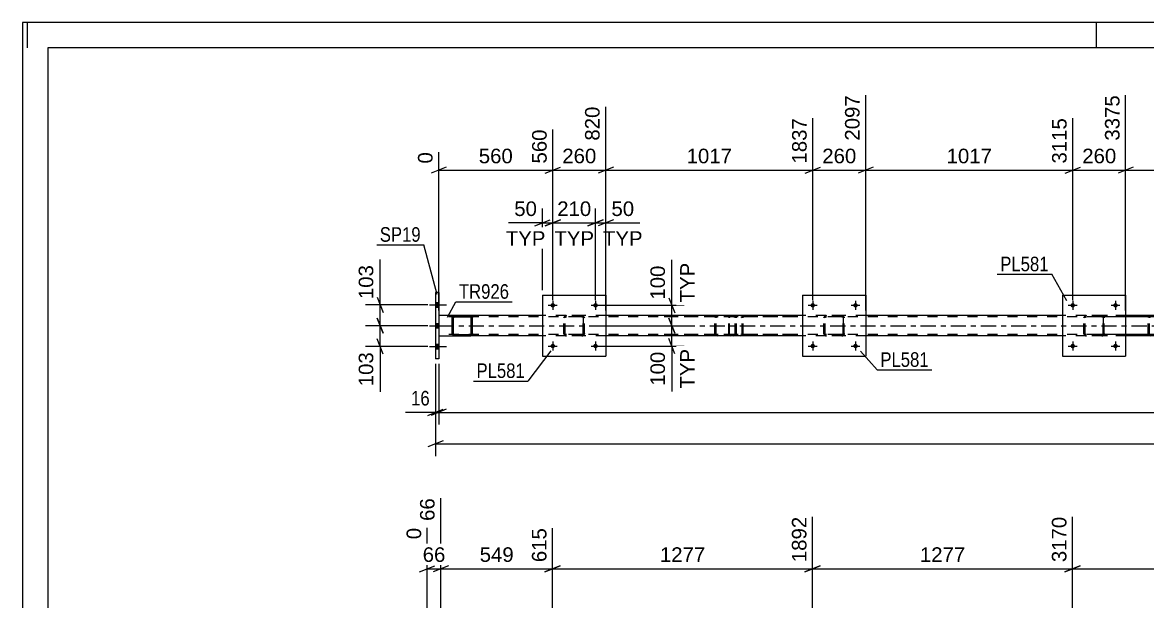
# Model space of a CAD drawing. Header units: millimetres. Extents: x 0 to 841, y 0 to 594.
# Drawn here: x 0 to 221, y 480.2 to 594 of the extents above; entities that cross this region are included whole.
import ezdxf

# ---------------------------------------------------------------- set-up
doc = ezdxf.new("R2010")
doc.units = ezdxf.units.MM
doc.linetypes.add('DXK_LINE_DOT2', pattern=[3.9198, 1.9599, -1.9599])
doc.linetypes.add('DXK_LINE_DOT3', pattern=[5.9187, 2.979, -0.9799, 0.9799, -0.9799])
doc.styles.add('Arial', font='arial.ttf', dxfattribs={"height": 0.2})
doc.styles.add('Arial Narrow', font='ARIALN.TTF', dxfattribs={"height": 0.2})

# ---------------------------------------------------------------- blocks, each defined once
blk = doc.blocks.new('Unknown-717034235-1133 - 15993')
at = {"color": 5, "linetype": 'Continuous'}
for p, q in [((841, 594), (0, 594)), ((0, 594), (0, 0)), ((1, 589), (1, 594)), ((211, 589), (211, 594)), ((836, 589), (5, 589)), ((5, 589), (5, 5))]:
    blk.add_line(p, q, dxfattribs=at)
blk = doc.blocks.new('Bolt-717034235-5384 - 5378')
at = {"linetype": 'Continuous'}
for points in [[(206.79, 538.43, -1), (205.91, 538.43, -1)], [(215.19, 538.43, -1), (214.31, 538.43, -1)]]:
    blk.add_hatch(color=1, dxfattribs=at).paths.add_polyline_path(points)
at = {"color": 1, "linetype": 'Continuous'}
for p, q in [((205.47, 538.43), (207.23, 538.43)), ((206.35, 539.31), (206.35, 537.55)), ((213.87, 538.43), (215.63, 538.43)), ((214.75, 539.31), (214.75, 537.55))]:
    blk.add_line(p, q, dxfattribs=at)
blk = doc.blocks.new('Bolt-717034235-5380 - 5378')
at = {"linetype": 'Continuous'}
for points in [[(104.63, 538.43, -1), (103.75, 538.43, -1)], [(113.03, 538.43, -1), (112.15, 538.43, -1)]]:
    blk.add_hatch(color=1, dxfattribs=at).paths.add_polyline_path(points)
at = {"color": 1, "linetype": 'Continuous'}
for p, q in [((103.31, 538.43), (105.07, 538.43)), ((104.19, 539.31), (104.19, 537.55)), ((111.71, 538.43), (113.47, 538.43)), ((112.59, 539.31), (112.59, 537.55))]:
    blk.add_line(p, q, dxfattribs=at)
blk = doc.blocks.new('Bolt-717034235-5381 - 5378')
at = {"linetype": 'Continuous'}
for points in [[(104.63, 530.43, -1), (103.75, 530.43, -1)], [(113.03, 530.43, -1), (112.15, 530.43, -1)]]:
    blk.add_hatch(color=1, dxfattribs=at).paths.add_polyline_path(points)
at = {"color": 1, "linetype": 'Continuous'}
for p, q in [((104.19, 531.31), (104.19, 529.55)), ((112.59, 531.31), (112.59, 529.55)), ((103.31, 530.43), (105.07, 530.43)), ((111.71, 530.43), (113.47, 530.43))]:
    blk.add_line(p, q, dxfattribs=at)
blk = doc.blocks.new('Bolt-717034235-5382 - 5378')
at = {"linetype": 'Continuous'}
for points in [[(155.71, 538.43, -1), (154.83, 538.43, -1)], [(164.11, 538.43, -1), (163.23, 538.43, -1)]]:
    blk.add_hatch(color=1, dxfattribs=at).paths.add_polyline_path(points)
at = {"color": 1, "linetype": 'Continuous'}
for p, q in [((154.39, 538.43), (156.15, 538.43)), ((155.27, 539.31), (155.27, 537.55)), ((162.79, 538.43), (164.55, 538.43)), ((163.67, 539.31), (163.67, 537.55))]:
    blk.add_line(p, q, dxfattribs=at)
blk = doc.blocks.new('Bolt-717034235-5383 - 5378')
at = {"linetype": 'Continuous'}
for points in [[(155.71, 530.43, -1), (154.83, 530.43, -1)], [(164.11, 530.43, -1), (163.23, 530.43, -1)]]:
    blk.add_hatch(color=1, dxfattribs=at).paths.add_polyline_path(points)
at = {"color": 1, "linetype": 'Continuous'}
for p, q in [((155.27, 531.31), (155.27, 529.55)), ((163.67, 531.31), (163.67, 529.55)), ((154.39, 530.43), (156.15, 530.43)), ((162.79, 530.43), (164.55, 530.43))]:
    blk.add_line(p, q, dxfattribs=at)
blk = doc.blocks.new('Bolt-717034235-5385 - 5378')
at = {"linetype": 'Continuous'}
for points in [[(206.79, 530.43, -1), (205.91, 530.43, -1)], [(215.19, 530.43, -1), (214.31, 530.43, -1)]]:
    blk.add_hatch(color=1, dxfattribs=at).paths.add_polyline_path(points)
at = {"color": 1, "linetype": 'Continuous'}
for p, q in [((206.35, 531.31), (206.35, 529.55)), ((214.75, 531.31), (214.75, 529.55)), ((205.47, 530.43), (207.23, 530.43)), ((213.87, 530.43), (215.63, 530.43))]:
    blk.add_line(p, q, dxfattribs=at)
blk = doc.blocks.new('Part-717034235-5410 - 5378')
at = {"color": 2, "linetype": 'Continuous'}
for p, q in [((84.45, 536.13), (84.42, 535.95)), ((84.42, 532.91), (84.42, 535.95)), ((84.68, 536.04), (84.66, 535.95)), ((84.66, 532.91), (84.66, 535.95)), ((84.68, 536.04), (84.73, 536.12)), ((84.9, 536.43), (84.71, 536.39)), ((84.73, 536.12), (84.81, 536.17)), ((84.81, 536.17), (84.9, 536.19)), ((84.9, 536.43), (87.94, 536.43)), ((84.9, 536.43), (84.9, 536.43)), ((84.9, 536.19), (87.94, 536.19)), ((84.9, 536.19), (84.9, 536.19)), ((87.94, 536.43), (87.94, 536.43)), ((88.12, 536.39), (87.94, 536.43)), ((87.94, 536.19), (87.94, 536.19)), ((87.94, 536.19), (88.03, 536.17)), ((88.11, 536.12), (88.03, 536.17)), ((88.16, 536.04), (88.11, 536.12)), ((88.16, 536.04), (88.18, 535.95)), ((88.18, 532.91), (88.18, 535.95)), ((88.42, 535.95), (88.38, 536.13)), ((88.42, 532.91), (88.42, 535.95)), ((84.42, 532.91), (84.45, 532.72)), ((84.68, 532.82), (84.66, 532.91)), ((84.73, 532.74), (84.68, 532.82)), ((84.81, 532.69), (84.73, 532.74)), ((88.11, 532.74), (88.03, 532.69)), ((88.16, 532.82), (88.11, 532.74)), ((88.18, 532.91), (88.16, 532.82)), ((88.38, 532.72), (88.42, 532.91)), ((84.71, 532.46), (84.9, 532.43)), ((84.9, 532.67), (84.81, 532.69)), ((84.9, 532.67), (87.94, 532.67)), ((84.9, 532.67), (84.9, 532.67)), ((84.9, 532.43), (87.94, 532.43)), ((84.9, 532.43), (84.9, 532.43)), ((88.03, 532.69), (87.94, 532.67)), ((87.94, 532.67), (87.94, 532.67)), ((87.94, 532.43), (88.12, 532.46)), ((87.94, 532.43), (87.94, 532.43))]:
    blk.add_line(p, q, dxfattribs=at)
at = {"color": 7, "linetype": 'DXK_LINE_DOT2'}
for p, q in [((84.42, 535.95), (84.45, 536.13)), ((84.68, 536.04), (84.68, 536.04)), ((84.68, 536.04), (84.68, 536.04)), ((84.71, 536.39), (84.9, 536.43)), ((84.81, 536.17), (84.73, 536.12)), ((84.73, 536.12), (84.73, 536.12)), ((84.9, 536.19), (84.81, 536.17)), ((84.9, 536.43), (87.94, 536.43)), ((87.94, 536.19), (84.9, 536.19)), ((87.94, 536.43), (88.12, 536.39)), ((87.94, 536.19), (88.03, 536.17)), ((88.03, 536.17), (88.03, 536.17)), ((88.11, 536.12), (88.11, 536.12)), ((88.16, 536.04), (88.16, 536.04)), ((88.38, 536.13), (88.42, 535.95)), ((84.45, 532.72), (84.42, 532.91)), ((84.66, 532.91), (84.66, 532.91)), ((88.03, 532.69), (88.11, 532.74)), ((88.16, 532.82), (88.16, 532.82)), ((88.18, 532.91), (88.18, 532.91)), ((88.42, 532.91), (88.38, 532.72)), ((84.9, 532.43), (84.71, 532.46)), ((84.81, 532.69), (84.9, 532.67)), ((84.9, 532.67), (87.94, 532.67)), ((84.9, 532.43), (87.94, 532.43)), ((87.94, 532.67), (88.03, 532.69)), ((88.12, 532.46), (87.94, 532.43))]:
    blk.add_line(p, q, dxfattribs=at)
at = {"color": 2, "linetype": 'Continuous'}
for centre, start, end in [((84.9, 535.95), 112.5001, 157.5001), ((87.94, 535.95), 22.5001, 67.5001), ((84.9, 532.91), 202.5001, 247.5001), ((87.94, 532.91), 292.5001, 337.5001)]:
    blk.add_arc(centre, 0.48, start, end, dxfattribs=at)
at = {"color": 7, "linetype": 'DXK_LINE_DOT2'}
for centre, start, end in [((84.9, 535.95), 112.5001, 157.5001), ((87.94, 535.95), 22.5001, 67.5001), ((84.9, 532.91), 202.5001, 247.5001), ((87.94, 532.91), 292.5001, 337.5001)]:
    blk.add_arc(centre, 0.48, start, end, dxfattribs=at)
blk = doc.blocks.new('Part-717034235-5415 - 5378')
at = {"color": 2, "linetype": 'Continuous'}
for p, q in [((102.19, 540.43), (102.19, 528.43)), ((102.19, 540.43), (114.59, 540.43)), ((114.59, 540.43), (114.59, 528.43)), ((102.19, 528.43), (114.59, 528.43))]:
    blk.add_line(p, q, dxfattribs=at)
blk = doc.blocks.new('Part-717034235-5418 - 5378')
at = {"color": 7, "linetype": 'DXK_LINE_DOT2'}
for p, q in [((106.39, 535.95), (106.43, 536.13)), ((106.43, 536.13), (106.39, 535.95)), ((106.39, 532.91), (106.39, 535.95)), ((106.39, 532.91), (106.39, 535.95)), ((106.63, 535.95), (106.65, 536.04)), ((106.63, 532.91), (106.63, 535.95)), ((106.63, 532.91), (106.63, 535.95)), ((106.65, 536.04), (106.7, 536.12)), ((106.69, 536.39), (106.87, 536.43)), ((106.87, 536.43), (106.69, 536.39)), ((106.7, 536.12), (106.78, 536.17)), ((106.78, 536.17), (106.87, 536.19)), ((109.91, 536.43), (106.87, 536.43)), ((109.91, 536.19), (106.87, 536.19)), ((109.91, 536.43), (110.1, 536.39)), ((110.1, 536.39), (109.91, 536.43)), ((109.91, 536.19), (110.01, 536.17)), ((110.01, 536.17), (110.08, 536.12)), ((110.08, 536.12), (110.14, 536.04)), ((110.14, 536.04), (110.15, 535.95)), ((110.15, 532.91), (110.15, 535.95)), ((110.15, 535.95), (110.15, 532.91)), ((110.36, 536.13), (110.39, 535.95)), ((110.39, 535.95), (110.36, 536.13)), ((110.39, 532.91), (110.39, 535.95)), ((110.39, 532.91), (110.39, 535.95)), ((106.43, 532.72), (106.39, 532.91)), ((106.39, 532.91), (106.43, 532.72)), ((106.65, 532.82), (106.63, 532.91)), ((106.7, 532.74), (106.65, 532.82)), ((106.78, 532.69), (106.7, 532.74)), ((110.08, 532.74), (110.01, 532.69)), ((110.14, 532.82), (110.08, 532.74)), ((110.15, 532.91), (110.14, 532.82)), ((110.39, 532.91), (110.36, 532.72)), ((110.36, 532.72), (110.39, 532.91)), ((106.87, 532.43), (106.69, 532.46)), ((106.69, 532.46), (106.87, 532.43)), ((106.87, 532.67), (106.78, 532.69)), ((109.91, 532.67), (106.87, 532.67)), ((109.91, 532.43), (106.87, 532.43)), ((110.01, 532.69), (109.91, 532.67)), ((110.1, 532.46), (109.91, 532.43)), ((109.91, 532.43), (110.1, 532.46))]:
    blk.add_line(p, q, dxfattribs=at)
at = {"color": 7, "linetype": 'DXK_LINE_DOT3'}
blk.add_line((108.39, 534.43), (108.39, 534.43), dxfattribs=at)
at = {"color": 7, "linetype": 'DXK_LINE_DOT2'}
for centre, start, end in [((106.87, 535.95), 112.5, 157.5), ((106.87, 535.95), 112.5, 157.5), ((109.91, 535.95), 22.5, 67.5), ((109.91, 535.95), 22.5, 67.5), ((106.87, 532.91), 202.5, 247.5), ((106.87, 532.91), 202.5, 247.5), ((109.91, 532.91), 292.5, 337.5), ((109.91, 532.91), 292.5, 337.5)]:
    blk.add_arc(centre, 0.48, start, end, dxfattribs=at)
blk = doc.blocks.new('Part-717034235-5423 - 5378')
at = {"color": 2, "linetype": 'Continuous'}
for p, q in [((153.27, 540.43), (153.27, 528.43)), ((153.27, 540.43), (165.67, 540.43)), ((165.67, 540.43), (165.67, 528.43)), ((153.27, 528.43), (165.67, 528.43))]:
    blk.add_line(p, q, dxfattribs=at)
blk = doc.blocks.new('Part-717034235-5426 - 5378')
at = {"color": 7, "linetype": 'DXK_LINE_DOT2'}
for p, q in [((157.47, 535.95), (157.51, 536.13)), ((157.51, 536.13), (157.47, 535.95)), ((157.47, 532.91), (157.47, 535.95)), ((157.47, 532.91), (157.47, 535.95)), ((157.71, 535.95), (157.73, 536.04)), ((157.71, 532.91), (157.71, 535.95)), ((157.71, 532.91), (157.71, 535.95)), ((157.73, 536.04), (157.78, 536.12)), ((157.77, 536.39), (157.95, 536.43)), ((157.95, 536.43), (157.77, 536.39)), ((157.78, 536.12), (157.86, 536.17)), ((157.86, 536.17), (157.95, 536.19)), ((160.99, 536.43), (157.95, 536.43)), ((160.99, 536.19), (157.95, 536.19)), ((160.99, 536.43), (161.18, 536.39)), ((161.18, 536.39), (160.99, 536.43)), ((160.99, 536.19), (161.09, 536.17)), ((161.09, 536.17), (161.16, 536.12)), ((161.16, 536.12), (161.22, 536.04)), ((161.22, 536.04), (161.23, 535.95)), ((161.23, 532.91), (161.23, 535.95)), ((161.23, 535.95), (161.23, 532.91)), ((161.44, 536.13), (161.47, 535.95)), ((161.47, 535.95), (161.44, 536.13)), ((161.47, 532.91), (161.47, 535.95)), ((161.47, 532.91), (161.47, 535.95)), ((157.51, 532.72), (157.47, 532.91)), ((157.47, 532.91), (157.51, 532.72)), ((157.73, 532.82), (157.71, 532.91)), ((157.78, 532.74), (157.73, 532.82)), ((157.86, 532.69), (157.78, 532.74)), ((161.16, 532.74), (161.09, 532.69)), ((161.22, 532.82), (161.16, 532.74)), ((161.23, 532.91), (161.22, 532.82)), ((161.47, 532.91), (161.44, 532.72)), ((161.44, 532.72), (161.47, 532.91)), ((157.95, 532.43), (157.77, 532.46)), ((157.77, 532.46), (157.95, 532.43)), ((157.95, 532.67), (157.86, 532.69)), ((160.99, 532.67), (157.95, 532.67)), ((160.99, 532.43), (157.95, 532.43)), ((161.09, 532.69), (160.99, 532.67)), ((161.18, 532.46), (160.99, 532.43)), ((160.99, 532.43), (161.18, 532.46))]:
    blk.add_line(p, q, dxfattribs=at)
at = {"color": 7, "linetype": 'DXK_LINE_DOT3'}
blk.add_line((159.47, 534.43), (159.47, 534.43), dxfattribs=at)
at = {"color": 7, "linetype": 'DXK_LINE_DOT2'}
for centre, start, end in [((157.95, 535.95), 112.5, 157.5), ((157.95, 535.95), 112.5, 157.5), ((160.99, 535.95), 22.5, 67.5), ((160.99, 535.95), 22.5, 67.5), ((157.95, 532.91), 202.5, 247.5), ((157.95, 532.91), 202.5, 247.5), ((160.99, 532.91), 292.5, 337.5), ((160.99, 532.91), 292.5, 337.5)]:
    blk.add_arc(centre, 0.48, start, end, dxfattribs=at)
blk = doc.blocks.new('Part-717034235-5431 - 5378')
at = {"color": 2, "linetype": 'Continuous'}
for p, q in [((204.35, 540.43), (204.35, 528.43)), ((204.35, 540.43), (216.75, 540.43)), ((216.75, 540.43), (216.75, 528.43)), ((204.35, 528.43), (216.75, 528.43))]:
    blk.add_line(p, q, dxfattribs=at)
blk = doc.blocks.new('Part-717034235-5434 - 5378')
at = {"color": 7, "linetype": 'DXK_LINE_DOT2'}
for p, q in [((208.55, 535.95), (208.59, 536.13)), ((208.59, 536.13), (208.55, 535.95)), ((208.55, 532.91), (208.55, 535.95)), ((208.55, 532.91), (208.55, 535.95)), ((208.79, 535.95), (208.81, 536.04)), ((208.79, 532.91), (208.79, 535.95)), ((208.79, 532.91), (208.79, 535.95)), ((208.81, 536.04), (208.87, 536.12)), ((208.85, 536.39), (209.03, 536.43)), ((209.03, 536.43), (208.85, 536.39)), ((208.87, 536.12), (208.94, 536.17)), ((208.94, 536.17), (209.03, 536.19)), ((212.07, 536.43), (209.03, 536.43)), ((212.07, 536.19), (209.03, 536.19)), ((212.07, 536.43), (212.26, 536.39)), ((212.26, 536.39), (212.07, 536.43)), ((212.07, 536.19), (212.17, 536.17)), ((212.17, 536.17), (212.24, 536.12)), ((212.24, 536.12), (212.3, 536.04)), ((212.3, 536.04), (212.31, 535.95)), ((212.31, 532.91), (212.31, 535.95)), ((212.31, 535.95), (212.31, 532.91)), ((212.52, 536.13), (212.55, 535.95)), ((212.55, 535.95), (212.52, 536.13)), ((212.55, 532.91), (212.55, 535.95)), ((212.55, 532.91), (212.55, 535.95)), ((208.59, 532.72), (208.55, 532.91)), ((208.55, 532.91), (208.59, 532.72)), ((208.81, 532.82), (208.79, 532.91)), ((208.87, 532.74), (208.81, 532.82)), ((208.94, 532.69), (208.87, 532.74)), ((212.24, 532.74), (212.17, 532.69)), ((212.3, 532.82), (212.24, 532.74)), ((212.31, 532.91), (212.3, 532.82)), ((212.55, 532.91), (212.52, 532.72)), ((212.52, 532.72), (212.55, 532.91)), ((209.03, 532.43), (208.85, 532.46)), ((208.85, 532.46), (209.03, 532.43)), ((209.03, 532.67), (208.94, 532.69)), ((212.07, 532.67), (209.03, 532.67)), ((212.07, 532.43), (209.03, 532.43)), ((212.17, 532.69), (212.07, 532.67)), ((212.26, 532.46), (212.07, 532.43)), ((212.07, 532.43), (212.26, 532.46))]:
    blk.add_line(p, q, dxfattribs=at)
at = {"color": 7, "linetype": 'DXK_LINE_DOT3'}
blk.add_line((210.55, 534.43), (210.55, 534.43), dxfattribs=at)
at = {"color": 7, "linetype": 'DXK_LINE_DOT2'}
for centre, start, end in [((209.03, 535.95), 112.5, 157.5), ((209.03, 535.95), 112.5, 157.5), ((212.07, 535.95), 22.5, 67.5), ((212.07, 535.95), 22.5, 67.5), ((209.03, 532.91), 202.5, 247.5), ((209.03, 532.91), 202.5, 247.5), ((212.07, 532.91), 292.5, 337.5), ((212.07, 532.91), 292.5, 337.5)]:
    blk.add_arc(centre, 0.48, start, end, dxfattribs=at)
blk = doc.blocks.new('Part-717034235-5538 - 5378')
at = {"color": 7, "linetype": 'DXK_LINE_DOT2'}
for p, q in [((224.92, 536.43), (209.79, 536.43)), ((224.92, 536.19), (209.79, 536.19)), ((221.21, 536.12), (221.18, 535.95)), ((221.18, 532.91), (221.18, 535.95)), ((221.22, 536.13), (221.21, 536.12)), ((221.43, 535.95), (221.45, 536.04)), ((221.43, 532.91), (221.43, 535.95)), ((221.45, 536.04), (221.51, 536.12)), ((221.69, 536.43), (221.49, 536.39)), ((221.51, 536.12), (221.59, 536.17)), ((221.59, 536.17), (221.69, 536.19)), ((225.12, 536.39), (224.92, 536.43)), ((224.92, 536.19), (225.02, 536.17)), ((225.02, 536.17), (225.11, 536.12)), ((225.11, 536.12), (225.16, 536.04)), ((225.16, 536.04), (225.18, 535.95)), ((225.18, 532.91), (225.18, 535.95)), ((225.4, 536.12), (225.4, 536.13)), ((225.44, 535.95), (225.4, 536.12)), ((225.44, 532.91), (225.44, 535.95)), ((221.18, 532.91), (221.22, 532.73)), ((221.45, 532.82), (221.43, 532.91)), ((221.51, 532.74), (221.45, 532.82)), ((221.59, 532.69), (221.51, 532.74)), ((225.11, 532.74), (225.02, 532.69)), ((225.16, 532.82), (225.11, 532.74)), ((225.18, 532.91), (225.16, 532.82)), ((225.4, 532.73), (225.44, 532.91)), ((224.92, 532.67), (209.79, 532.67)), ((224.92, 532.43), (209.79, 532.43)), ((221.49, 532.47), (221.69, 532.43)), ((221.69, 532.67), (221.59, 532.69)), ((225.02, 532.69), (224.92, 532.67)), ((224.92, 532.43), (225.12, 532.47))]:
    blk.add_line(p, q, dxfattribs=at)
for centre, start, end in [((221.67, 535.93), 110.7583, 155.68), ((224.94, 535.93), 24.32, 69.2417), ((221.67, 532.93), 204.32, 249.2417), ((224.94, 532.93), 290.7583, 335.68)]:
    blk.add_arc(centre, 0.496, start, end, dxfattribs=at)
blk = doc.blocks.new('Part-717034235-5561 - 5378')
at = {"color": 7, "linetype": 'DXK_LINE_DOT2'}
for p, q in [((138.77, 536.13), (138.75, 535.95)), ((138.75, 532.91), (138.75, 535.95)), ((138.83, 536.29), (138.77, 536.13)), ((138.92, 536.39), (138.83, 536.29)), ((138.89, 535.95), (138.9, 536.04)), ((138.89, 532.91), (138.89, 535.95)), ((138.9, 536.04), (138.93, 536.12)), ((139.02, 536.43), (138.92, 536.39)), ((138.93, 536.12), (138.97, 536.17)), ((138.97, 536.17), (139.02, 536.19)), ((151.31, 536.43), (139.02, 536.43)), ((151.31, 536.19), (139.02, 536.19)), ((140.3, 536.43), (140.3, 536.19)), ((141.31, 536.39), (141.12, 536.43)), ((141.12, 536.19), (141.21, 536.17)), ((141.21, 536.17), (141.29, 536.12)), ((141.29, 536.12), (141.35, 536.04)), ((141.35, 536.04), (141.37, 535.95)), ((141.37, 532.91), (141.37, 535.95)), ((141.58, 536.12), (141.58, 536.13)), ((141.62, 535.95), (141.58, 536.12)), ((141.62, 532.91), (141.62, 535.95)), ((138.75, 532.91), (138.77, 532.73)), ((138.77, 532.73), (138.83, 532.57)), ((138.9, 532.82), (138.89, 532.91)), ((138.93, 532.74), (138.9, 532.82)), ((138.97, 532.69), (138.93, 532.74)), ((141.29, 532.74), (141.21, 532.69)), ((141.35, 532.82), (141.29, 532.74)), ((141.37, 532.91), (141.35, 532.82)), ((141.58, 532.73), (141.62, 532.91)), ((138.83, 532.57), (138.92, 532.47)), ((138.92, 532.47), (139.02, 532.43)), ((139.02, 532.67), (138.97, 532.69)), ((151.31, 532.67), (139.02, 532.67)), ((151.31, 532.43), (139.02, 532.43)), ((140.3, 532.43), (140.3, 532.67)), ((141.21, 532.69), (141.12, 532.67)), ((141.12, 532.43), (141.31, 532.47))]:
    blk.add_line(p, q, dxfattribs=at)
for centre, start, end in [((141.13, 535.93), 23.8494, 68.8059), ((141.13, 532.92), 291.1941, 336.1506)]:
    blk.add_arc(centre, 0.492, start, end, dxfattribs=at)
blk = doc.blocks.new('Part-717034235-5567 - 5378')
at = {"color": 2, "linetype": 'Continuous'}
for p, q in [((81.77, 540.93), (81.13, 540.93)), ((81.13, 540.93), (81.13, 527.93)), ((81.77, 540.93), (81.77, 527.93)), ((81.77, 527.93), (81.13, 527.93))]:
    blk.add_line(p, q, dxfattribs=at)
blk = doc.blocks.new('Part-717034235-5568 - 5378')
at = {"color": 7, "linetype": 'DXK_LINE_DOT2'}
for p, q in [((139.79, 536.43), (124.66, 536.43)), ((139.79, 536.19), (124.66, 536.19)), ((136.08, 536.12), (136.04, 535.95)), ((136.04, 532.91), (136.04, 535.95)), ((136.08, 536.13), (136.08, 536.12)), ((136.3, 535.95), (136.32, 536.04)), ((136.3, 532.91), (136.3, 535.95)), ((136.32, 536.04), (136.37, 536.12)), ((136.56, 536.43), (136.36, 536.39)), ((136.37, 536.12), (136.46, 536.17)), ((136.46, 536.17), (136.56, 536.19)), ((139.99, 536.39), (139.79, 536.43)), ((139.79, 536.19), (139.89, 536.17)), ((139.89, 536.17), (139.97, 536.12)), ((139.97, 536.12), (140.03, 536.04)), ((140.03, 536.04), (140.05, 535.95)), ((140.05, 532.91), (140.05, 535.95)), ((140.27, 536.12), (140.26, 536.13)), ((140.3, 535.95), (140.27, 536.12)), ((140.3, 532.91), (140.3, 535.95)), ((136.04, 532.91), (136.08, 532.73)), ((136.32, 532.82), (136.3, 532.91)), ((136.37, 532.74), (136.32, 532.82)), ((136.46, 532.69), (136.37, 532.74)), ((139.97, 532.74), (139.89, 532.69)), ((140.03, 532.82), (139.97, 532.74)), ((140.05, 532.91), (140.03, 532.82)), ((140.26, 532.73), (140.3, 532.91)), ((139.79, 532.67), (124.66, 532.67)), ((139.79, 532.43), (124.66, 532.43)), ((136.36, 532.47), (136.56, 532.43)), ((136.56, 532.67), (136.46, 532.69)), ((139.89, 532.69), (139.79, 532.67)), ((139.79, 532.43), (139.99, 532.47))]:
    blk.add_line(p, q, dxfattribs=at)
for centre, start, end in [((136.54, 535.93), 110.7583, 155.68), ((139.81, 535.93), 24.32, 69.2417), ((136.54, 532.93), 204.32, 249.2417), ((139.81, 532.93), 290.7583, 335.68)]:
    blk.add_arc(centre, 0.496, start, end, dxfattribs=at)
blk = doc.blocks.new('Bolt-717034235-5616 - 5378')
at = {"linetype": 'Continuous'}
for points in [[(81.77, 538.09), (81.77, 538.97), (81.13, 538.97), (81.13, 538.09)], [(81.77, 538.09), (81.77, 538.97), (81.13, 538.97), (81.13, 538.09)], [(81.77, 538.09), (81.77, 538.97), (81.13, 538.97), (81.13, 538.09)], [(81.77, 533.99), (81.77, 534.87), (81.13, 534.87), (81.13, 533.99)], [(81.77, 533.99), (81.77, 534.87), (81.13, 534.87), (81.13, 533.99)], [(81.77, 529.89), (81.77, 530.77), (81.13, 530.77), (81.13, 529.89)], [(81.77, 529.89), (81.77, 530.77), (81.13, 530.77), (81.13, 529.89)], [(81.77, 529.89), (81.77, 530.77), (81.13, 530.77), (81.13, 529.89)]]:
    blk.add_hatch(color=1, dxfattribs=at).paths.add_polyline_path(points)
at = {"color": 1, "linetype": 'Continuous'}
for p, q in [((79.97, 538.53), (83.29, 538.53)), ((79.97, 538.53), (83.29, 538.53)), ((79.97, 538.53), (83.29, 538.53)), ((81.13, 538.97), (81.77, 538.97)), ((81.13, 538.97), (81.77, 538.97)), ((81.13, 538.97), (81.77, 538.97)), ((81.13, 538.09), (81.77, 538.09)), ((81.13, 538.09), (81.77, 538.09)), ((81.13, 538.09), (81.77, 538.09)), ((79.97, 534.43), (83.29, 534.43)), ((79.97, 534.43), (83.29, 534.43)), ((81.13, 534.87), (81.77, 534.87)), ((81.13, 534.87), (81.77, 534.87)), ((81.13, 533.99), (81.77, 533.99)), ((81.13, 533.99), (81.77, 533.99)), ((81.13, 530.77), (81.77, 530.77)), ((81.13, 530.77), (81.77, 530.77)), ((81.13, 530.77), (81.77, 530.77)), ((79.97, 530.33), (83.29, 530.33)), ((79.97, 530.33), (83.29, 530.33)), ((79.97, 530.33), (83.29, 530.33)), ((81.13, 529.89), (81.77, 529.89)), ((81.13, 529.89), (81.77, 529.89)), ((81.13, 529.89), (81.77, 529.89))]:
    blk.add_line(p, q, dxfattribs=at)
blk = doc.blocks.new('Part-717034235-5621 - 5378')
at = {"color": 2, "linetype": 'Continuous'}
for p, q in [((102.19, 536.43), (81.77, 536.43)), ((153.27, 536.43), (114.59, 536.43)), ((204.35, 536.43), (165.67, 536.43)), ((255.44, 536.43), (216.75, 536.43)), ((81.77, 532.43), (84.89, 532.43)), ((102.19, 532.43), (87.94, 532.43)), ((153.27, 532.43), (114.59, 532.43)), ((204.35, 532.43), (165.67, 532.43)), ((255.44, 532.43), (216.75, 532.43))]:
    blk.add_line(p, q, dxfattribs=at)
at = {"color": 7, "linetype": 'DXK_LINE_DOT2'}
for p, q in [((81.77, 536.43), (81.77, 532.43)), ((744.24, 536.19), (81.77, 536.19)), ((114.59, 536.43), (102.19, 536.43)), ((165.67, 536.43), (153.27, 536.43)), ((216.75, 536.43), (204.35, 536.43)), ((744.24, 532.67), (81.77, 532.67)), ((87.94, 532.43), (84.89, 532.43)), ((114.59, 532.43), (102.19, 532.43)), ((165.67, 532.43), (153.27, 532.43)), ((216.75, 532.43), (204.35, 532.43))]:
    blk.add_line(p, q, dxfattribs=at)
at = {"color": 7, "linetype": 'DXK_LINE_DOT3'}
blk.add_line((81.77, 534.43), (744.24, 534.43), dxfattribs=at)
blk = doc.blocks.new('StraightDimension-717034235-15108 - 5378')
at = {"color": 7, "linetype": 'Continuous'}
for p, q in [((165.67, 537.43), (165.67, 579.69)), ((155.27, 539.43), (155.27, 575.19)), ((153.77, 564.39), (156.77, 565.59)), ((155.27, 564.99), (165.67, 564.99)), ((167.17, 565.59), (164.17, 564.39))]:
    blk.add_line(p, q, dxfattribs=at)
at = {"color": 0}
blk.add_wipeout([(164.41, 565.74), (164.41, 569.94), (156.54, 569.94), (156.54, 565.74)], dxfattribs=at)
at = {"color": 0, "linetype": 'Continuous'}
blk.add_wipeout([(165.07, 580.29), (160.87, 580.29), (160.87, 570.19), (165.07, 570.19)], dxfattribs=at)
at = {"color": 3, "linetype": 'Continuous', "style": 'Arial'}
blk.add_text('2097', height=2.865, rotation=90.0002, dxfattribs=at).set_placement((164.47, 570.79))
at = {"color": 3, "style": 'Arial'}
blk.add_text('260', height=2.865, dxfattribs=at).set_placement((157.14, 566.34))
blk = doc.blocks.new('StraightDimension-717034235-5685 - 5378')
at = {"color": 7, "linetype": 'Continuous'}
for p, q in [((104.19, 539.43), (104.19, 557.48)), ((112.59, 539.43), (112.59, 557.48)), ((102.69, 554.03), (105.69, 555.23)), ((114.09, 555.23), (111.09, 554.03)), ((104.19, 554.63), (112.59, 554.63))]:
    blk.add_line(p, q, dxfattribs=at)
at = {"color": 0}
blk.add_wipeout([(112.33, 555.38), (112.33, 559.58), (104.46, 559.58), (104.46, 555.38)], dxfattribs=at)
at = {"color": 0, "linetype": 'Continuous'}
blk.add_wipeout([(112.88, 549.53), (112.88, 553.73), (103.91, 553.73), (103.91, 549.53)], dxfattribs=at)
at = {"color": 3, "style": 'Arial'}
blk.add_text('210', height=2.865, dxfattribs=at).set_placement((105.06, 555.98))
at = {"color": 3, "linetype": 'Continuous', "style": 'Arial'}
blk.add_text('TYP', height=2.865, dxfattribs=at).set_placement((104.51, 550.13))
blk = doc.blocks.new('StraightDimension-717034235-5672 - 5378')
at = {"color": 7, "linetype": 'Continuous'}
for p, q in [((112.59, 539.43), (112.59, 557.48)), ((114.59, 541.43), (114.59, 557.48)), ((111.09, 554.03), (114.09, 555.23)), ((116.09, 555.23), (113.09, 554.03)), ((112.59, 554.63), (114.59, 554.63))]:
    blk.add_line(p, q, dxfattribs=at)
at = {"color": 0}
blk.add_wipeout([(120.77, 555.38), (120.77, 559.58), (115.12, 559.58), (115.12, 555.38)], dxfattribs=at)
at = {"color": 7, "linetype": 'Continuous'}
blk.add_line((114.59, 554.63), (121.29, 554.63), dxfattribs=at)
at = {"color": 3, "style": 'Arial'}
blk.add_text('50', height=2.865, dxfattribs=at).set_placement((115.72, 555.98))
at = {"color": 0, "linetype": 'Continuous'}
blk.add_wipeout([(122.43, 549.53), (122.43, 553.73), (113.45, 553.73), (113.45, 549.53)], dxfattribs=at)
at = {"color": 7, "linetype": 'Continuous'}
blk.add_line((114.59, 554.63), (121.29, 554.63), dxfattribs=at)
at = {"color": 3, "linetype": 'Continuous', "style": 'Arial'}
blk.add_text('TYP', height=2.865, dxfattribs=at).set_placement((114.05, 550.13))
blk = doc.blocks.new('StraightDimension-717034235-5701 - 5378')
at = {"color": 7, "linetype": 'Continuous'}
for p, q in [((102.19, 541.43), (102.19, 557.48)), ((104.19, 539.43), (104.19, 557.48)), ((100.69, 554.03), (103.69, 555.23)), ((105.69, 555.23), (102.69, 554.03)), ((102.19, 554.63), (104.19, 554.63))]:
    blk.add_line(p, q, dxfattribs=at)
at = {"color": 0}
blk.add_wipeout([(101.67, 555.38), (101.67, 559.58), (96.02, 559.58), (96.02, 555.38)], dxfattribs=at)
at = {"color": 7, "linetype": 'Continuous'}
blk.add_line((102.19, 554.63), (95.5, 554.63), dxfattribs=at)
at = {"color": 3, "style": 'Arial'}
blk.add_text('50', height=2.865, dxfattribs=at).set_placement((96.62, 555.98))
at = {"color": 0, "linetype": 'Continuous'}
blk.add_wipeout([(103.33, 549.53), (103.33, 553.73), (94.36, 553.73), (94.36, 549.53)], dxfattribs=at)
at = {"color": 7, "linetype": 'Continuous'}
blk.add_line((102.19, 554.63), (95.5, 554.63), dxfattribs=at)
at = {"color": 3, "linetype": 'Continuous', "style": 'Arial'}
blk.add_text('TYP', height=2.865, dxfattribs=at).set_placement((94.96, 550.13))
blk = doc.blocks.new('StraightDimension-717034235-5715 - 5378')
at = {"color": 7, "linetype": 'Continuous'}
for p, q in [((69.67, 540.03), (70.87, 537.03)), ((79.61, 538.53), (67.42, 538.53)), ((70.27, 534.43), (70.27, 538.53)), ((70.87, 532.93), (69.67, 535.93)), ((79.61, 534.43), (67.42, 534.43))]:
    blk.add_line(p, q, dxfattribs=at)
at = {"color": 0}
blk.add_wipeout([(69.52, 546.92), (65.32, 546.92), (65.32, 539.05), (69.52, 539.05)], dxfattribs=at)
at = {"color": 7, "linetype": 'Continuous'}
blk.add_line((70.27, 538.53), (70.27, 547.45), dxfattribs=at)
blk.add_line((70.27, 538.53), (70.27, 547.45), dxfattribs=at)
at = {"color": 3, "style": 'Arial'}
blk.add_text('103', height=2.865, rotation=90.0002, dxfattribs=at).set_placement((68.92, 539.65))
blk = doc.blocks.new('StraightDimension-717034235-5728 - 5378')
at = {"color": 7, "linetype": 'Continuous'}
for p, q in [((69.67, 535.93), (70.87, 532.93)), ((79.61, 534.43), (67.42, 534.43)), ((70.27, 530.33), (70.27, 534.43)), ((70.87, 528.83), (69.67, 531.83)), ((79.61, 530.33), (67.42, 530.33))]:
    blk.add_line(p, q, dxfattribs=at)
at = {"color": 0}
blk.add_wipeout([(69.52, 529.8), (65.32, 529.8), (65.32, 521.93), (69.52, 521.93)], dxfattribs=at)
at = {"color": 7, "linetype": 'Continuous'}
blk.add_line((70.27, 530.33), (70.27, 521.41), dxfattribs=at)
blk.add_line((70.27, 530.33), (70.27, 521.41), dxfattribs=at)
at = {"color": 3, "style": 'Arial'}
blk.add_text('103', height=2.865, rotation=90.0002, dxfattribs=at).set_placement((68.92, 522.53))
blk = doc.blocks.new('StraightDimension-717034235-6264 - 5378')
at = {"color": 7, "linetype": 'Continuous'}
for p, q in [((81.13, 526.93), (81.13, 508.8)), ((82.63, 511.8), (79.63, 510.6)), ((81.13, 511.2), (782, 511.2))]:
    blk.add_line(p, q, dxfattribs=at)
blk = doc.blocks.new('StraightDimension-717034235-6306 - 5378')
at = {"color": 7, "linetype": 'Continuous'}
for p, q in [((126.98, 535.93), (128.18, 532.93)), ((113.59, 534.43), (129.98, 534.43)), ((127.58, 530.43), (127.58, 534.43)), ((128.18, 528.93), (126.98, 531.93)), ((113.59, 530.43), (129.98, 530.43))]:
    blk.add_line(p, q, dxfattribs=at)
at = {"color": 0}
blk.add_wipeout([(126.83, 529.9), (122.63, 529.9), (122.63, 522.03), (126.83, 522.03)], dxfattribs=at)
at = {"color": 7, "linetype": 'Continuous'}
blk.add_line((127.58, 530.43), (127.58, 521.51), dxfattribs=at)
at = {"color": 3, "style": 'Arial'}
blk.add_text('100', height=2.865, rotation=90.0002, dxfattribs=at).set_placement((126.23, 522.63))
at = {"color": 0, "linetype": 'Continuous'}
blk.add_wipeout([(132.68, 530.46), (128.48, 530.46), (128.48, 521.48), (132.68, 521.48)], dxfattribs=at)
at = {"color": 7, "linetype": 'Continuous'}
blk.add_line((127.58, 530.43), (127.58, 521.51), dxfattribs=at)
at = {"color": 3, "linetype": 'Continuous', "style": 'Arial'}
blk.add_text('TYP', height=2.865, rotation=90.0002, dxfattribs=at).set_placement((132.08, 522.08))
blk = doc.blocks.new('StraightDimension-717034235-6329 - 5378')
at = {"color": 7, "linetype": 'Continuous'}
for p, q in [((126.98, 539.93), (128.18, 536.93)), ((113.59, 538.43), (129.98, 538.43)), ((127.58, 534.43), (127.58, 538.43)), ((128.18, 532.93), (126.98, 535.93)), ((113.59, 534.43), (129.98, 534.43))]:
    blk.add_line(p, q, dxfattribs=at)
at = {"color": 0}
blk.add_wipeout([(126.83, 546.82), (122.63, 546.82), (122.63, 538.95), (126.83, 538.95)], dxfattribs=at)
at = {"color": 7, "linetype": 'Continuous'}
blk.add_line((127.58, 538.43), (127.58, 547.35), dxfattribs=at)
at = {"color": 3, "style": 'Arial'}
blk.add_text('100', height=2.865, rotation=90.0002, dxfattribs=at).set_placement((126.23, 539.55))
at = {"color": 0, "linetype": 'Continuous'}
blk.add_wipeout([(132.68, 547.38), (128.48, 547.38), (128.48, 538.4), (132.68, 538.4)], dxfattribs=at)
at = {"color": 7, "linetype": 'Continuous'}
blk.add_line((127.58, 538.43), (127.58, 547.35), dxfattribs=at)
at = {"color": 3, "linetype": 'Continuous', "style": 'Arial'}
blk.add_text('TYP', height=2.865, rotation=90.0002, dxfattribs=at).set_placement((132.08, 539))
blk = doc.blocks.new('StraightDimension-717034235-10734 - 5378')
at = {"color": 7, "linetype": 'Continuous'}
for p, q in [((81.77, 526.93), (81.77, 515)), ((83.27, 518), (80.27, 516.8)), ((81.77, 517.4), (781.36, 517.4))]:
    blk.add_line(p, q, dxfattribs=at)
blk = doc.blocks.new('StraightDimension-717034235-15105 - 5378')
at = {"color": 7, "linetype": 'Continuous'}
for p, q in [((216.75, 537.43), (216.75, 579.69)), ((257.44, 539.43), (257.44, 575.19)), ((218.25, 565.59), (215.25, 564.39)), ((216.75, 564.99), (257.44, 564.99)), ((255.94, 564.39), (258.94, 565.59))]:
    blk.add_line(p, q, dxfattribs=at)
at = {"color": 0, "linetype": 'Continuous'}
blk.add_wipeout([(256.84, 575.79), (252.64, 575.79), (252.64, 565.69), (256.84, 565.69)], dxfattribs=at)
at = {"color": 0}
blk.add_wipeout([(242.14, 565.74), (242.14, 569.94), (232.05, 569.94), (232.05, 565.74)], dxfattribs=at)
at = {"color": 3, "linetype": 'Continuous', "style": 'Arial'}
blk.add_text('4392', height=2.865, rotation=90.0002, dxfattribs=at).set_placement((256.24, 566.29))
at = {"color": 3, "style": 'Arial'}
blk.add_text('1017', height=2.865, dxfattribs=at).set_placement((232.65, 566.34))
blk = doc.blocks.new('StraightDimension-717034235-10735 - 5378')
at = {"color": 7, "linetype": 'Continuous'}
for p, q in [((81.13, 526.93), (81.13, 515)), ((81.77, 526.93), (81.77, 515)), ((79.63, 516.8), (82.63, 518)), ((83.27, 518), (80.27, 516.8)), ((81.13, 517.4), (81.77, 517.4))]:
    blk.add_line(p, q, dxfattribs=at)
at = {"color": 0}
blk.add_wipeout([(80.61, 518.15), (80.61, 522.35), (75.75, 522.35), (75.75, 518.15)], dxfattribs=at)
at = {"color": 7, "linetype": 'Continuous'}
blk.add_line((81.13, 517.4), (75.23, 517.4), dxfattribs=at)
blk.add_line((81.13, 517.4), (75.23, 517.4), dxfattribs=at)
at = {"color": 3, "style": 'Arial Narrow'}
blk.add_text('16', height=2.863, dxfattribs=at).set_placement((76.35, 518.75))
blk = doc.blocks.new('StraightDimension-717034235-15106 - 5378')
at = {"color": 7, "linetype": 'Continuous'}
for p, q in [((216.75, 537.43), (216.75, 579.69)), ((206.35, 539.43), (206.35, 575.19)), ((204.85, 564.39), (207.85, 565.59)), ((206.35, 564.99), (216.75, 564.99)), ((218.25, 565.59), (215.25, 564.39))]:
    blk.add_line(p, q, dxfattribs=at)
at = {"color": 0}
blk.add_wipeout([(215.49, 565.74), (215.49, 569.94), (207.62, 569.94), (207.62, 565.74)], dxfattribs=at)
at = {"color": 0, "linetype": 'Continuous'}
blk.add_wipeout([(216.15, 580.29), (211.95, 580.29), (211.95, 570.19), (216.15, 570.19)], dxfattribs=at)
at = {"color": 3, "linetype": 'Continuous', "style": 'Arial'}
blk.add_text('3375', height=2.865, rotation=90.0002, dxfattribs=at).set_placement((215.55, 570.79))
at = {"color": 3, "style": 'Arial'}
blk.add_text('260', height=2.865, dxfattribs=at).set_placement((208.22, 566.34))
blk = doc.blocks.new('StraightDimension-717034235-15107 - 5378')
at = {"color": 7, "linetype": 'Continuous'}
for p, q in [((165.67, 537.43), (165.67, 579.69)), ((206.35, 539.43), (206.35, 575.19)), ((167.17, 565.59), (164.17, 564.39)), ((165.67, 564.99), (206.35, 564.99)), ((204.85, 564.39), (207.85, 565.59))]:
    blk.add_line(p, q, dxfattribs=at)
at = {"color": 0, "linetype": 'Continuous'}
blk.add_wipeout([(205.75, 575.79), (201.55, 575.79), (201.55, 565.69), (205.75, 565.69)], dxfattribs=at)
at = {"color": 0}
blk.add_wipeout([(191.06, 565.74), (191.06, 569.94), (180.97, 569.94), (180.97, 565.74)], dxfattribs=at)
at = {"color": 3, "linetype": 'Continuous', "style": 'Arial'}
blk.add_text('3115', height=2.865, rotation=90.0002, dxfattribs=at).set_placement((205.15, 566.29))
at = {"color": 3, "style": 'Arial'}
blk.add_text('1017', height=2.865, dxfattribs=at).set_placement((181.57, 566.34))
blk = doc.blocks.new('StraightDimension-717034235-15109 - 5378')
at = {"color": 7, "linetype": 'Continuous'}
for p, q in [((114.59, 537.43), (114.59, 577.46)), ((155.27, 539.43), (155.27, 575.19)), ((116.09, 565.59), (113.09, 564.39)), ((114.59, 564.99), (155.27, 564.99)), ((153.77, 564.39), (156.77, 565.59))]:
    blk.add_line(p, q, dxfattribs=at)
at = {"color": 0, "linetype": 'Continuous'}
blk.add_wipeout([(154.67, 575.79), (150.47, 575.79), (150.47, 565.69), (154.67, 565.69)], dxfattribs=at)
at = {"color": 0}
blk.add_wipeout([(139.98, 565.74), (139.98, 569.94), (129.89, 569.94), (129.89, 565.74)], dxfattribs=at)
at = {"color": 3, "linetype": 'Continuous', "style": 'Arial'}
blk.add_text('1837', height=2.865, rotation=90.0002, dxfattribs=at).set_placement((154.07, 566.29))
at = {"color": 3, "style": 'Arial'}
blk.add_text('1017', height=2.865, dxfattribs=at).set_placement((130.49, 566.34))
blk = doc.blocks.new('StraightDimension-717034235-15110 - 5378')
at = {"color": 7, "linetype": 'Continuous'}
for p, q in [((114.59, 537.43), (114.59, 577.46)), ((104.19, 539.43), (104.19, 572.96)), ((102.69, 564.39), (105.69, 565.59)), ((104.19, 564.99), (114.59, 564.99)), ((116.09, 565.59), (113.09, 564.39))]:
    blk.add_line(p, q, dxfattribs=at)
at = {"color": 0}
blk.add_wipeout([(113.33, 565.74), (113.33, 569.94), (105.46, 569.94), (105.46, 565.74)], dxfattribs=at)
at = {"color": 0, "linetype": 'Continuous'}
blk.add_wipeout([(113.99, 578.06), (109.79, 578.06), (109.79, 570.19), (113.99, 570.19)], dxfattribs=at)
at = {"color": 3, "linetype": 'Continuous', "style": 'Arial'}
blk.add_text('820', height=2.865, rotation=90.0002, dxfattribs=at).set_placement((113.39, 570.79))
at = {"color": 3, "style": 'Arial'}
blk.add_text('260', height=2.865, dxfattribs=at).set_placement((106.06, 566.34))
blk = doc.blocks.new('StraightDimension-717034235-15111 - 5378')
at = {"color": 7, "linetype": 'Continuous'}
for p, q in [((104.19, 539.43), (104.19, 572.96)), ((81.77, 537.43), (81.77, 568.52)), ((83.27, 565.59), (80.27, 564.39)), ((81.77, 564.99), (104.19, 564.99)), ((102.69, 564.39), (105.69, 565.59))]:
    blk.add_line(p, q, dxfattribs=at)
at = {"color": 0, "linetype": 'Continuous'}
for points in [[(103.59, 573.56), (99.39, 573.56), (99.39, 565.69), (103.59, 565.69)], [(81.17, 569.12), (76.97, 569.12), (76.97, 565.69), (81.17, 565.69)]]:
    blk.add_wipeout(points, dxfattribs=at)
at = {"color": 0}
blk.add_wipeout([(96.92, 565.74), (96.92, 569.94), (89.05, 569.94), (89.05, 565.74)], dxfattribs=at)
at = {"color": 3, "linetype": 'Continuous', "style": 'Arial'}
for s, height, p in [('560', 2.865, (102.99, 566.29)), ('0', 2.87, (80.57, 566.29))]:
    blk.add_text(s, height=height, rotation=90.0002, dxfattribs=at).set_placement(p)
at = {"color": 3, "style": 'Arial'}
blk.add_text('560', height=2.865, dxfattribs=at).set_placement((89.65, 566.34))
blk = doc.blocks.new('StraightDimension-717034235-17142 - 3600')
at = {"color": 7, "linetype": 'Continuous'}
for p, q in [((82.17, 440.73), (82.17, 500.51)), ((104.15, 440.28), (104.15, 494.64)), ((83.67, 487.27), (80.67, 486.07)), ((82.17, 486.67), (104.15, 486.67)), ((102.65, 486.07), (105.65, 487.27))]:
    blk.add_line(p, q, dxfattribs=at)
at = {"color": 0, "linetype": 'Continuous'}
blk.add_wipeout([(103.55, 495.24), (99.35, 495.24), (99.35, 487.37), (103.55, 487.37)], dxfattribs=at)
at = {"color": 0}
blk.add_wipeout([(97.1, 487.42), (97.1, 491.62), (89.23, 491.62), (89.23, 487.42)], dxfattribs=at)
at = {"color": 3, "linetype": 'Continuous', "style": 'Arial'}
blk.add_text('615', height=2.865, rotation=90.0002, dxfattribs=at).set_placement((102.95, 487.97))
at = {"color": 3, "style": 'Arial'}
blk.add_text('549', height=2.865, dxfattribs=at).set_placement((89.83, 488.02))
blk = doc.blocks.new('StraightDimension-717034235-17140 - 3600')
at = {"color": 7, "linetype": 'Continuous'}
for p, q in [((155.23, 440.28), (155.23, 496.86)), ((206.31, 440.28), (206.31, 496.86)), ((156.73, 487.27), (153.73, 486.07)), ((155.23, 486.67), (206.31, 486.67)), ((204.81, 486.07), (207.81, 487.27))]:
    blk.add_line(p, q, dxfattribs=at)
at = {"color": 0, "linetype": 'Continuous'}
blk.add_wipeout([(205.71, 497.46), (201.51, 497.46), (201.51, 487.37), (205.71, 487.37)], dxfattribs=at)
at = {"color": 0}
blk.add_wipeout([(185.82, 487.42), (185.82, 491.62), (175.72, 491.62), (175.72, 487.42)], dxfattribs=at)
at = {"color": 3, "linetype": 'Continuous', "style": 'Arial'}
blk.add_text('3170', height=2.865, rotation=90.0002, dxfattribs=at).set_placement((205.11, 487.97))
at = {"color": 3, "style": 'Arial'}
blk.add_text('1277', height=2.865, dxfattribs=at).set_placement((176.32, 488.02))
blk = doc.blocks.new('StraightDimension-717034235-17139 - 3600')
at = {"color": 7, "linetype": 'Continuous'}
for p, q in [((206.31, 440.28), (206.31, 496.86)), ((257.39, 440.28), (257.39, 496.86)), ((207.81, 487.27), (204.81, 486.07)), ((206.31, 486.67), (257.39, 486.67)), ((255.89, 486.07), (258.89, 487.27))]:
    blk.add_line(p, q, dxfattribs=at)
at = {"color": 0, "linetype": 'Continuous'}
blk.add_wipeout([(256.79, 497.46), (252.59, 497.46), (252.59, 487.37), (256.79, 487.37)], dxfattribs=at)
at = {"color": 0}
blk.add_wipeout([(236.9, 487.42), (236.9, 491.62), (226.8, 491.62), (226.8, 487.42)], dxfattribs=at)
at = {"color": 3, "linetype": 'Continuous', "style": 'Arial'}
blk.add_text('4447', height=2.865, rotation=90.0002, dxfattribs=at).set_placement((256.19, 487.97))
at = {"color": 3, "style": 'Arial'}
blk.add_text('1277', height=2.865, dxfattribs=at).set_placement((227.4, 488.02))
blk = doc.blocks.new('StraightDimension-717034235-17141 - 3600')
at = {"color": 7, "linetype": 'Continuous'}
for p, q in [((155.23, 440.28), (155.23, 496.86)), ((104.15, 440.28), (104.15, 494.64)), ((105.65, 487.27), (102.65, 486.07)), ((104.15, 486.67), (155.23, 486.67)), ((153.73, 486.07), (156.73, 487.27))]:
    blk.add_line(p, q, dxfattribs=at)
at = {"color": 0, "linetype": 'Continuous'}
blk.add_wipeout([(154.63, 497.46), (150.43, 497.46), (150.43, 487.37), (154.63, 487.37)], dxfattribs=at)
at = {"color": 0}
blk.add_wipeout([(134.74, 487.42), (134.74, 491.62), (124.64, 491.62), (124.64, 487.42)], dxfattribs=at)
at = {"color": 3, "linetype": 'Continuous', "style": 'Arial'}
blk.add_text('1892', height=2.865, rotation=90.0002, dxfattribs=at).set_placement((154.03, 487.97))
at = {"color": 3, "style": 'Arial'}
blk.add_text('1277', height=2.865, dxfattribs=at).set_placement((125.24, 488.02))
blk = doc.blocks.new('StraightDimension-717034235-17143 - 3600')
at = {"color": 7, "linetype": 'Continuous'}
for p, q in [((82.17, 440.73), (82.17, 500.51)), ((79.53, 432.44), (79.53, 494.69)), ((78.03, 486.07), (81.03, 487.27)), ((79.53, 486.67), (82.17, 486.67)), ((83.67, 487.27), (80.67, 486.07))]:
    blk.add_line(p, q, dxfattribs=at)
at = {"color": 0, "linetype": 'Continuous'}
blk.add_wipeout([(81.57, 501.11), (77.37, 501.11), (77.37, 495.47), (81.57, 495.47)], dxfattribs=at)
at = {"color": 0}
blk.add_wipeout([(83.68, 487.42), (83.68, 491.62), (78.03, 491.62), (78.03, 487.42)], dxfattribs=at)
at = {"color": 0, "linetype": 'Continuous'}
blk.add_wipeout([(78.93, 495.29), (74.73, 495.29), (74.73, 491.87), (78.93, 491.87)], dxfattribs=at)
at = {"color": 3, "linetype": 'Continuous', "style": 'Arial'}
for s, height, p in [('66', 2.865, (80.97, 496.07)), ('0', 2.87, (78.33, 492.47))]:
    blk.add_text(s, height=height, rotation=90.0002, dxfattribs=at).set_placement(p)
at = {"color": 3, "style": 'Arial'}
blk.add_text('66', height=2.865, dxfattribs=at).set_placement((78.63, 488.02))
blk = doc.blocks.new('Mark-717034235-5411 - 5378')
at = {"color": 0}
blk.add_wipeout([(98.7, 524.16), (98.7, 527.16), (89.2, 527.16), (89.2, 524.16)], dxfattribs=at)
blk.add_wipeout([(98.7, 524.16), (98.7, 527.16), (89.2, 527.16), (89.2, 524.16)], dxfattribs=at)
at = {"color": 30, "linetype": 'Continuous'}
for p in [(103.81, 529.48), (88.6, 523.56)]:
    blk.add_line(p, (99.3, 523.56), dxfattribs=at)
at = {"color": 3, "style": 'Arial Narrow'}
blk.add_text('PL581', height=2.863, dxfattribs=at).set_placement((89.2, 524.16))
blk = doc.blocks.new('Mark-717034235-5419 - 5378')
at = {"color": 0}
blk.add_wipeout([(178.05, 526.34), (178.05, 529.34), (168.55, 529.34), (168.55, 526.34)], dxfattribs=at)
blk.add_wipeout([(178.05, 526.34), (178.05, 529.34), (168.55, 529.34), (168.55, 526.34)], dxfattribs=at)
at = {"color": 30, "linetype": 'Continuous'}
for p, q in [((164.62, 529.43), (167.95, 525.74)), ((167.95, 525.74), (178.65, 525.74))]:
    blk.add_line(p, q, dxfattribs=at)
at = {"color": 3, "style": 'Arial Narrow'}
blk.add_text('PL581', height=2.863, dxfattribs=at).set_placement((168.55, 526.34))
blk = doc.blocks.new('Mark-717034235-5427 - 5378')
at = {"color": 0}
blk.add_wipeout([(201.62, 545.12), (201.62, 548.12), (192.11, 548.12), (192.11, 545.12)], dxfattribs=at)
blk.add_wipeout([(201.62, 545.12), (201.62, 548.12), (192.11, 548.12), (192.11, 545.12)], dxfattribs=at)
at = {"color": 30, "linetype": 'Continuous'}
for p in [(191.51, 544.52), (205.22, 539.32)]:
    blk.add_line(p, (202.22, 544.52), dxfattribs=at)
at = {"color": 3, "style": 'Arial Narrow'}
blk.add_text('PL581', height=2.863, dxfattribs=at).set_placement((192.11, 545.12))
blk = doc.blocks.new('Mark-717034235-5563 - 5378')
at = {"color": 0}
blk.add_wipeout([(78.24, 550.92), (78.24, 553.92), (70.2, 553.92), (70.2, 550.92)], dxfattribs=at)
blk.add_wipeout([(78.24, 550.92), (78.24, 553.92), (70.2, 553.92), (70.2, 550.92)], dxfattribs=at)
at = {"color": 30, "linetype": 'Continuous'}
for p in [(69.6, 550.32), (81.45, 540.57)]:
    blk.add_line(p, (78.84, 550.32), dxfattribs=at)
at = {"color": 3, "style": 'Arial Narrow'}
blk.add_text('SP19', height=2.863, dxfattribs=at).set_placement((70.2, 550.92))
blk = doc.blocks.new('Mark-717034235-5617 - 5378')
at = {"color": 0}
blk.add_wipeout([(95.6, 539.72), (95.6, 542.72), (85.74, 542.72), (85.74, 539.72)], dxfattribs=at)
blk.add_wipeout([(95.6, 539.72), (95.6, 542.72), (85.74, 542.72), (85.74, 539.72)], dxfattribs=at)
at = {"color": 30, "linetype": 'Continuous'}
for p, q in [((83.53, 536.08), (85.14, 539.12)), ((85.14, 539.12), (96.2, 539.12))]:
    blk.add_line(p, q, dxfattribs=at)
at = {"color": 3, "style": 'Arial Narrow'}
blk.add_text('TR926', height=2.863, dxfattribs=at).set_placement((85.74, 539.72))

msp = doc.modelspace()

# ---------------------------------------------------------------- block references
for name in ['Unknown-717034235-1133 - 15993', 'Part-717034235-5567 - 5378', 'Part-717034235-5415 - 5378', 'Part-717034235-5423 - 5378', 'Part-717034235-5431 - 5378', 'Bolt-717034235-5616 - 5378', 'Part-717034235-5621 - 5378', 'Bolt-717034235-5380 - 5378', 'Bolt-717034235-5382 - 5378', 'Bolt-717034235-5384 - 5378', 'Part-717034235-5410 - 5378', 'Part-717034235-5418 - 5378', 'Part-717034235-5568 - 5378', 'Part-717034235-5561 - 5378', 'Part-717034235-5426 - 5378', 'Part-717034235-5434 - 5378', 'Part-717034235-5538 - 5378', 'Bolt-717034235-5381 - 5378', 'Bolt-717034235-5383 - 5378', 'Bolt-717034235-5385 - 5378']:
    msp.add_blockref(name, (0, 0))

# ---------------------------------------------------------------- next in the draw order: block references
for name in ['StraightDimension-717034235-15108 - 5378', 'StraightDimension-717034235-15105 - 5378', 'StraightDimension-717034235-5685 - 5378', 'StraightDimension-717034235-5715 - 5378', 'StraightDimension-717034235-17142 - 3600', 'StraightDimension-717034235-17140 - 3600']:
    msp.add_blockref(name, (0, 0))

# ---------------------------------------------------------------- next in the draw order: block references
for name in ['StraightDimension-717034235-15106 - 5378', 'StraightDimension-717034235-5701 - 5378', 'StraightDimension-717034235-5672 - 5378', 'StraightDimension-717034235-5728 - 5378', 'StraightDimension-717034235-17143 - 3600', 'StraightDimension-717034235-17141 - 3600', 'StraightDimension-717034235-17139 - 3600']:
    msp.add_blockref(name, (0, 0))

# ---------------------------------------------------------------- next in the draw order: block references
for name in ['StraightDimension-717034235-15107 - 5378', 'StraightDimension-717034235-6264 - 5378']:
    msp.add_blockref(name, (0, 0))

# ---------------------------------------------------------------- next in the draw order: block references
for name in ['Mark-717034235-5427 - 5378', 'StraightDimension-717034235-6306 - 5378']:
    msp.add_blockref(name, (0, 0))

# ---------------------------------------------------------------- next in the draw order: block references
for name in ['StraightDimension-717034235-6329 - 5378', 'StraightDimension-717034235-10734 - 5378']:
    msp.add_blockref(name, (0, 0))

# ---------------------------------------------------------------- next in the draw order: block references
for name in ['StraightDimension-717034235-15109 - 5378', 'Mark-717034235-5411 - 5378', 'Mark-717034235-5419 - 5378', 'StraightDimension-717034235-10735 - 5378']:
    msp.add_blockref(name, (0, 0))

# ---------------------------------------------------------------- next in the draw order: block references
msp.add_blockref('StraightDimension-717034235-15110 - 5378', (0, 0))

# ---------------------------------------------------------------- next in the draw order: block references
msp.add_blockref('StraightDimension-717034235-15111 - 5378', (0, 0))

# ---------------------------------------------------------------- next in the draw order: block references
for name in ['Mark-717034235-5563 - 5378', 'Mark-717034235-5617 - 5378']:
    msp.add_blockref(name, (0, 0))

doc.saveas('drawing.dxf')
